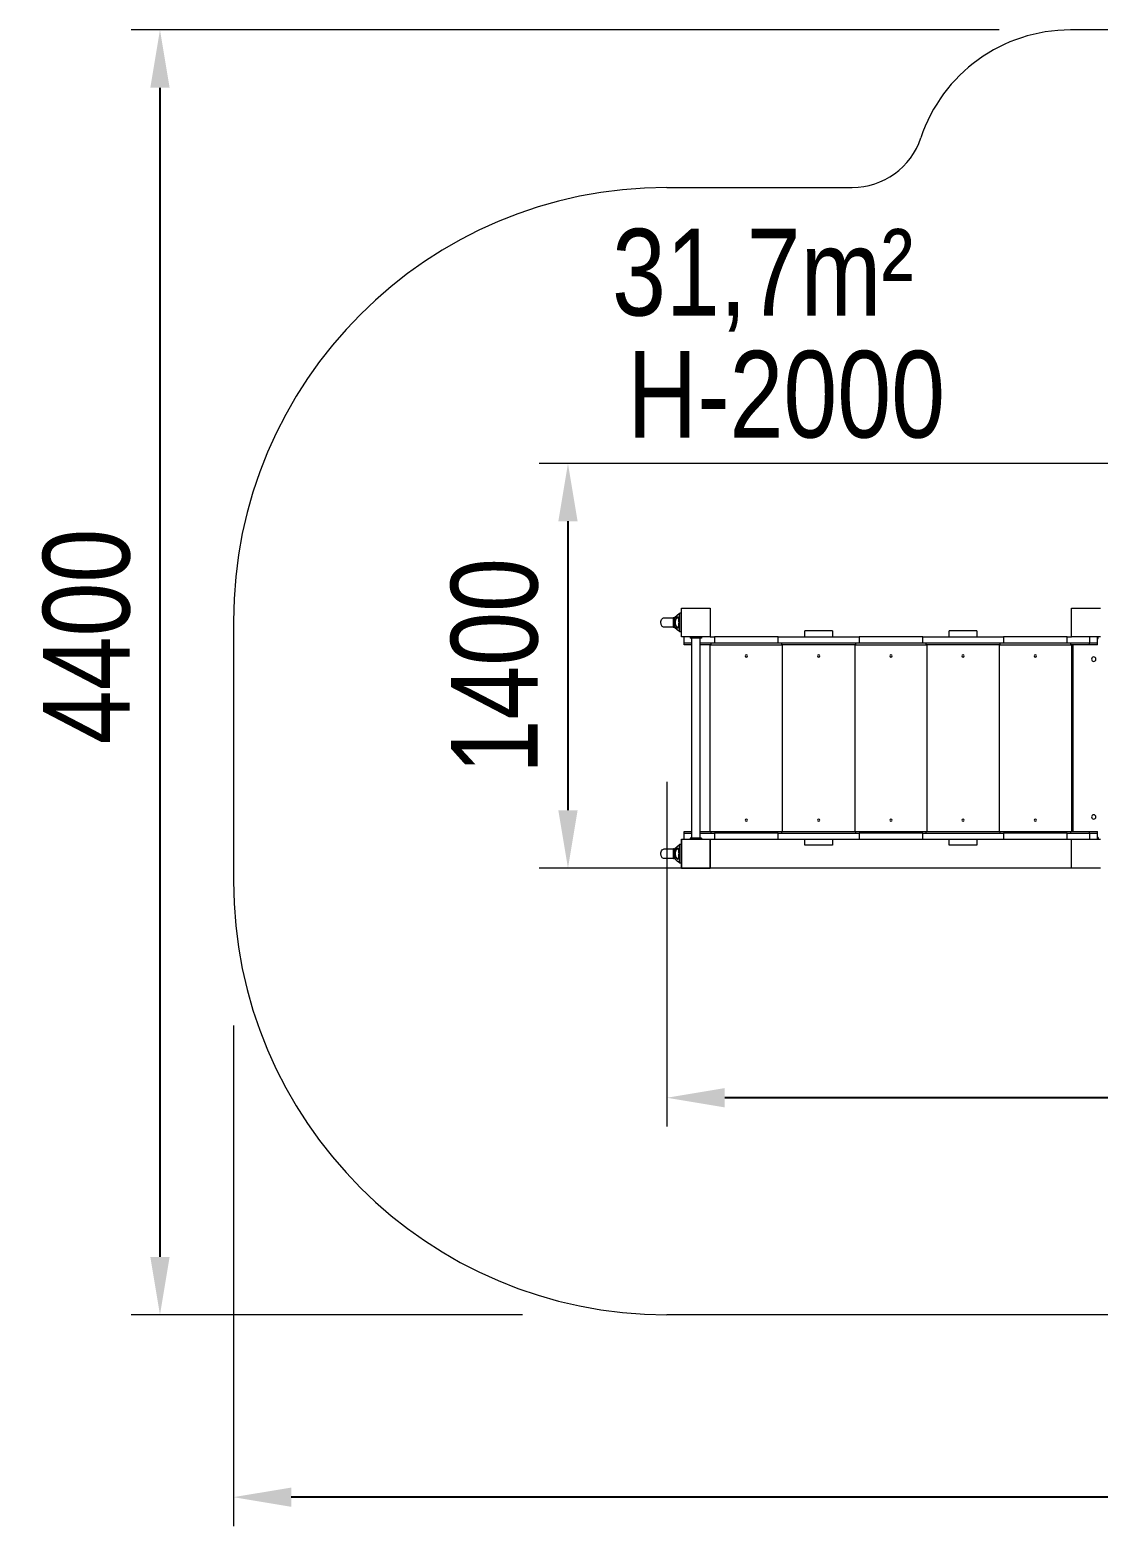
# Model space of a CAD drawing. Header units: millimetres. Extents: x -4375 to 4179, y -2869 to 2308.
# Drawn here: x -4375 to -679, y -2869 to 2308 of the extents above; entities that cross this region are included whole.
import ezdxf

# ---------------------------------------------------------------- set-up
doc = ezdxf.new("R2010")
doc.units = ezdxf.units.MM
for name, color, linetype in [('DIKOM_ЗОНА', 80, 'Continuous'), ('DIKOM_ОБЪЕКТ', 7, 'Continuous'), ('DIKOM_РАЗМЕР_ЗОНА', 7, 'Continuous'), ('DIKOM_РАЗМЕР_ОБЪЕКТА', 7, 'Continuous')]:
    doc.layers.add(name, color=color, linetype=linetype)
doc.styles.add('style1', font='arial.ttf', dxfattribs={"width": 0.8})
doc.dimstyles.new('1-50', dxfattribs={"dimtxt": 300, "dimasz": 200, "dimexe": 100, "dimexo": 0, "dimgap": 100, "dimtad": 1, "dimtxsty": 'style1', "dimcen": 200, "dimclrd": 7, "dimclre": 7, "dimclrt": 7, "dimadec": 1, "dimazin": 2, "dimtfac": 1, "dimtmove": 0, "dimatfit": 2, "dimfxl": 0, "dimlwd": 25, "dimlwe": 18, "dimarcsym": 0})

# ---------------------------------------------------------------- blocks, each defined once
blk = doc.blocks.new('*D1')
at = {"layer": 'Defpoints', "color": 0, "transparency": 16777216}
for p in [(-2171.2, -294.2), (2178.8, -294.2), (-2171.2, -1386.7)]:
    blk.add_point(p, dxfattribs=at)
at = {"layer": 'DIKOM_РАЗМЕР_ОБЪЕКТА', "color": 7, "lineweight": 18, "transparency": 16777216}
for p, q in [((-2171.2, -294.2), (-2171.2, -1486.7)), ((2178.8, -294.2), (2178.8, -1486.7))]:
    blk.add_line(p, q, dxfattribs=at)
at = {"layer": 'DIKOM_РАЗМЕР_ОБЪЕКТА', "color": 7, "lineweight": 25, "transparency": 16777216}
blk.add_line((1978.8, -1386.7), (-1971.2, -1386.7), dxfattribs=at)
at = {"layer": 'DIKOM_РАЗМЕР_ОБЪЕКТА', "color": 7, "transparency": 16777216}
for points in [[(-1971.2, -1353.4), (-1971.2, -1420.1), (-2171.2, -1386.7)], [(1978.8, -1353.4), (1978.8, -1420.1), (2178.8, -1386.7)]]:
    blk.add_solid(points, dxfattribs=at)
at = {"layer": 'DIKOM_РАЗМЕР_ОБЪЕКТА', "color": 7, "transparency": 16777216, "insert": (-21.2, -1133.5), "char_height": 300, "attachment_point": 5, "style": 'style1'}
blk.add_mtext('4350', dxfattribs=at)
blk = doc.blocks.new('*D2')
at = {"layer": 'Defpoints', "color": 0, "transparency": 16777216}
for p in [(607.3, 807.7), (-2513.6, -592.3), (-721.2, -592.3)]:
    blk.add_point(p, dxfattribs=at)
at = {"layer": 'DIKOM_РАЗМЕР_ОБЪЕКТА', "color": 7, "lineweight": 18, "transparency": 16777216}
for p, q in [((607.3, 807.7), (-2613.6, 807.7)), ((-721.2, -592.3), (-2613.6, -592.3))]:
    blk.add_line(p, q, dxfattribs=at)
at = {"layer": 'DIKOM_РАЗМЕР_ОБЪЕКТА', "color": 7, "lineweight": 25, "transparency": 16777216}
blk.add_line((-2513.6, 607.7), (-2513.6, -392.3), dxfattribs=at)
at = {"layer": 'DIKOM_РАЗМЕР_ОБЪЕКТА', "color": 7, "transparency": 16777216}
for points in [[(-2546.9, 607.7), (-2480.3, 607.7), (-2513.6, 807.7)], [(-2546.9, -392.3), (-2480.3, -392.3), (-2513.6, -592.3)]]:
    blk.add_solid(points, dxfattribs=at)
at = {"layer": 'DIKOM_РАЗМЕР_ОБЪЕКТА', "color": 7, "transparency": 16777216, "insert": (-2766.8, 107.7), "char_height": 300, "attachment_point": 5, "rotation": 90, "style": 'style1'}
blk.add_mtext('1400', dxfattribs=at)
blk = doc.blocks.new('*D3')
at = {"layer": 'Defpoints', "color": 0, "transparency": 16777216}
for p in [(4178.8, -187.3), (-3671.2, -1137.3), (-3671.2, -2768.6)]:
    blk.add_point(p, dxfattribs=at)
at = {"layer": 'DIKOM_РАЗМЕР_ЗОНА', "color": 7, "lineweight": 18, "transparency": 16777216}
for p, q in [((4178.8, -187.3), (4178.8, -2868.6)), ((-3671.2, -1137.3), (-3671.2, -2868.6))]:
    blk.add_line(p, q, dxfattribs=at)
at = {"layer": 'DIKOM_РАЗМЕР_ЗОНА', "color": 7, "lineweight": 25, "transparency": 16777216}
blk.add_line((3978.8, -2768.6), (-3471.2, -2768.6), dxfattribs=at)
at = {"layer": 'DIKOM_РАЗМЕР_ЗОНА', "color": 7, "transparency": 16777216}
for points in [[(-3471.2, -2735.3), (-3471.2, -2801.9), (-3671.2, -2768.6)], [(3978.8, -2735.3), (3978.8, -2801.9), (4178.8, -2768.6)]]:
    blk.add_solid(points, dxfattribs=at)
at = {"layer": 'DIKOM_РАЗМЕР_ЗОНА', "color": 7, "transparency": 16777216, "insert": (253.8, -2515.4), "char_height": 300, "attachment_point": 5, "style": 'style1'}
blk.add_mtext('7850', dxfattribs=at)
blk = doc.blocks.new('*D0')
at = {"layer": 'Defpoints', "color": 0, "transparency": 16777216}
for p in [(-1021.4, 2307.7), (-3925.4, -2137.3), (-2671.2, -2137.3)]:
    blk.add_point(p, dxfattribs=at)
at = {"layer": 'DIKOM_РАЗМЕР_ЗОНА', "color": 7, "lineweight": 18, "transparency": 16777216}
for p, q in [((-1021.4, 2307.7), (-4025.4, 2307.7)), ((-2671.2, -2137.3), (-4025.4, -2137.3))]:
    blk.add_line(p, q, dxfattribs=at)
at = {"layer": 'DIKOM_РАЗМЕР_ЗОНА', "color": 7, "lineweight": 25, "transparency": 16777216}
blk.add_line((-3925.4, 2107.7), (-3925.4, -1937.3), dxfattribs=at)
at = {"layer": 'DIKOM_РАЗМЕР_ЗОНА', "color": 7, "transparency": 16777216}
for points in [[(-3958.8, 2107.7), (-3892.1, 2107.7), (-3925.4, 2307.7)], [(-3958.8, -1937.3), (-3892.1, -1937.3), (-3925.4, -2137.3)]]:
    blk.add_solid(points, dxfattribs=at)
at = {"layer": 'DIKOM_РАЗМЕР_ЗОНА', "color": 7, "transparency": 16777216, "insert": (-4178.6, 209.1), "char_height": 300, "attachment_point": 5, "rotation": 90, "style": 'style1'}
blk.add_mtext('4400', dxfattribs=at)

msp = doc.modelspace()

# ---------------------------------------------------------------- linework, layer by layer
at = {"layer": 'DIKOM_ЗОНА', "color": 3, "lineweight": 15}
for p, q in [((1832.286, 2307.671), (-775.183, 2307.671)), ((-2171.182, 1762.668), (-1529.854, 1762.668)), ((-3671.182, 262.668), (-3671.182, -637.332)), ((3178.818, -2137.332), (-2171.182, -2137.332))]:
    msp.add_line(p, q, dxfattribs=at)
for centre, radius, start, end in [((-775.183, 1762.668), 545.003, 90, 161.67152), ((-1529.854, 2012.668), 250, 270, 341.67152), ((-2171.182, 262.668), 1500, 90, 180), ((-2171.182, -637.332), 1500, 180, 270)]:
    msp.add_arc(centre, radius, start, end, dxfattribs=at)
at = {"layer": 'DIKOM_ОБЪЕКТ', "color": 7, "linetype": 'Continuous', "lineweight": 15}
for p, q in [((-2181.219, 274.168), (-2148.948, 274.168)), ((-2132.091, 274.668), (-2132.405, 274.652)), ((-2130.988, 274.399), (-2132.091, 274.668)), ((-2127.7, 289.438), (-2127.689, 289.451)), ((-2124.344, 290.668), (-2121.719, 290.668)), ((-2121.719, 290.668), (-2121.719, 257.668)), ((-2121.219, 307.668), (-2021.219, 307.668)), ((-2121.219, 207.668), (-2121.219, 307.668)), ((-2021.219, 307.668), (-2021.219, 207.668)), ((-771.219, 307.668), (-671.219, 307.668)), ((-771.219, 207.668), (-771.219, 307.668)), ((-2148.942, 241.168), (-2181.219, 241.168)), ((-2132.384, 240.683), (-2132.088, 240.668)), ((-2132.088, 240.668), (-2130.985, 240.937)), ((-2124.339, 224.668), (-2124.341, 224.668)), ((-2121.719, 224.668), (-2124.339, 224.668)), ((-2121.719, 257.668), (-2121.719, 224.668)), ((-2021.219, 207.668), (-2121.219, 207.668)), ((-2111.219, 186.668), (-2111.219, 207.668)), ((-2091.219, 207.668), (-2091.219, 203.668)), ((-2051.219, 207.668), (-2051.219, 203.668)), ((-2021.219, 207.668), (-2006.468, 207.668)), ((-2006.468, 207.668), (-2006.468, 186.668)), ((-1785.969, 207.668), (-2006.468, 207.668)), ((-1785.969, 186.668), (-1785.969, 207.668)), ((-1785.969, 207.668), (-1506.468, 207.668)), ((-1694.219, 207.668), (-1694.219, 228.668)), ((-1598.219, 228.668), (-1694.219, 228.668)), ((-1598.219, 228.668), (-1598.219, 207.668)), ((-1506.468, 207.668), (-1506.468, 186.668)), ((-1285.969, 207.668), (-1506.468, 207.668)), ((-1285.969, 207.668), (-1006.468, 207.668)), ((-1285.969, 186.668), (-1285.969, 207.668)), ((-1194.219, 207.668), (-1194.219, 228.668)), ((-1098.219, 228.668), (-1194.219, 228.668)), ((-1098.219, 228.668), (-1098.219, 207.668)), ((-1006.468, 207.668), (-1006.468, 186.668)), ((-785.969, 207.668), (-1006.468, 207.668)), ((-785.969, 186.668), (-785.969, 207.668)), ((-785.969, 207.668), (-771.219, 207.668)), ((-671.219, 207.668), (-771.219, 207.668)), ((-708.094, 186.668), (-708.094, 207.668)), ((-681.219, 186.668), (-681.219, 207.668)), ((-679.219, 201.668), (-679.219, 207.668)), ((-2111.219, 186.668), (-2084.719, 186.668)), ((-2111.219, 180.668), (-2111.219, 186.668)), ((-2084.719, 180.668), (-2111.219, 180.668)), ((-2051.219, 203.668), (-2091.219, 203.668)), ((-2084.719, -488.332), (-2084.719, 203.668)), ((-2057.719, 203.668), (-2057.719, -488.332)), ((-2057.719, 186.668), (-2006.468, 186.668)), ((-2018.89, 180.668), (-2057.719, 180.668)), ((-2021.219, -465.332), (-2021.219, 180.668)), ((-2018.89, 186.668), (-2018.89, 180.668)), ((-2018.89, 180.668), (-1773.547, 180.668)), ((-2006.468, 186.668), (-1785.969, 186.668)), ((-1785.969, 186.668), (-1506.468, 186.668)), ((-1773.547, 180.668), (-1773.547, 186.668)), ((-1518.89, 180.668), (-1773.547, 180.668)), ((-1771.219, -465.332), (-1771.219, 180.668)), ((-1521.219, 180.668), (-1521.219, -465.332)), ((-1518.89, 186.668), (-1518.89, 180.668)), ((-1518.89, 180.668), (-1273.547, 180.668)), ((-1506.468, 186.668), (-1285.969, 186.668)), ((-1285.969, 186.668), (-1006.468, 186.668)), ((-1273.547, 180.668), (-1273.547, 186.668)), ((-1018.89, 180.668), (-1273.547, 180.668)), ((-1271.219, -465.332), (-1271.219, 180.668)), ((-1021.219, 180.668), (-1021.219, -465.332)), ((-1018.89, 186.668), (-1018.89, 180.668)), ((-1018.89, 180.668), (-773.547, 180.668)), ((-1006.468, 186.668), (-785.969, 186.668)), ((-785.969, 186.668), (-708.094, 186.668)), ((-773.547, 180.668), (-773.547, 186.668)), ((-708.858, 180.668), (-773.547, 180.668)), ((-771.219, 180.668), (-771.219, -465.332)), ((-765.219, -465.332), (-765.219, 180.668)), ((-708.858, 180.668), (-708.858, 186.668)), ((-681.219, 180.668), (-708.858, 180.668)), ((-708.094, 186.668), (-681.219, 186.668)), ((-681.219, 201.668), (-679.219, 201.668)), ((-681.219, 180.668), (-681.219, 186.668)), ((-2111.219, -471.332), (-2111.219, -465.332)), ((-2111.219, -465.332), (-2084.719, -465.332)), ((-2057.719, -465.332), (-2018.89, -465.332)), ((-2018.89, -465.332), (-1773.547, -465.332)), ((-2018.89, -465.332), (-2018.89, -471.332)), ((-1773.547, -465.332), (-1518.89, -465.332)), ((-1773.547, -471.332), (-1773.547, -465.332)), ((-1518.89, -465.332), (-1273.547, -465.332)), ((-1518.89, -465.332), (-1518.89, -471.332)), ((-1273.547, -465.332), (-1018.89, -465.332)), ((-1273.547, -471.332), (-1273.547, -465.332)), ((-1018.89, -465.332), (-773.547, -465.332)), ((-1018.89, -465.332), (-1018.89, -471.332)), ((-773.547, -465.332), (-708.858, -465.332)), ((-773.547, -471.332), (-773.547, -465.332)), ((-708.858, -465.332), (-681.219, -465.332)), ((-708.858, -471.332), (-708.858, -465.332)), ((-681.219, -471.332), (-681.219, -465.332)), ((-2127.7, -510.562), (-2127.689, -510.549)), ((-2124.344, -509.332), (-2121.719, -509.332)), ((-2121.719, -509.332), (-2121.719, -542.332)), ((-2121.219, -492.332), (-2121.219, -592.332)), ((-2121.219, -492.332), (-2021.219, -492.332)), ((-2121.219, -592.332), (-2121.219, -492.332)), ((-2111.219, -492.332), (-2111.219, -471.332)), ((-2111.219, -471.332), (-2084.719, -471.332)), ((-2091.219, -488.332), (-2091.219, -492.332)), ((-2051.219, -488.332), (-2091.219, -488.332)), ((-2057.719, -471.332), (-2006.468, -471.332)), ((-2051.219, -488.332), (-2051.219, -492.332)), ((-2021.219, -592.332), (-2021.219, -492.332)), ((-2021.219, -492.332), (-2006.468, -492.332)), ((-2021.219, -492.332), (-2021.219, -592.332)), ((-2006.468, -471.332), (-2006.468, -492.332)), ((-1785.969, -471.332), (-2006.468, -471.332)), ((-2006.468, -492.332), (-1785.969, -492.332)), ((-1785.969, -492.332), (-1785.969, -471.332)), ((-1785.969, -471.332), (-1506.468, -471.332)), ((-1785.969, -492.332), (-1506.468, -492.332)), ((-1694.219, -513.332), (-1694.219, -492.332)), ((-1598.219, -513.332), (-1694.219, -513.332)), ((-1598.219, -492.332), (-1598.219, -513.332)), ((-1506.468, -471.332), (-1506.468, -492.332)), ((-1285.969, -471.332), (-1506.468, -471.332)), ((-1506.468, -492.332), (-1285.969, -492.332)), ((-1285.969, -471.332), (-1006.468, -471.332)), ((-1285.969, -492.332), (-1285.969, -471.332)), ((-1285.969, -492.332), (-1006.468, -492.332)), ((-1194.219, -513.332), (-1194.219, -492.332)), ((-1098.219, -513.332), (-1194.219, -513.332)), ((-1098.219, -492.332), (-1098.219, -513.332)), ((-1006.468, -471.332), (-1006.468, -492.332)), ((-785.969, -471.332), (-1006.468, -471.332)), ((-1006.468, -492.332), (-785.969, -492.332)), ((-785.969, -492.332), (-785.969, -471.332)), ((-785.969, -471.332), (-708.094, -471.332)), ((-785.969, -492.332), (-771.219, -492.332)), ((-771.219, -492.332), (-671.219, -492.332)), ((-771.219, -592.332), (-771.219, -492.332)), ((-708.094, -492.332), (-708.094, -471.332)), ((-708.094, -471.332), (-681.219, -471.332)), ((-681.219, -492.332), (-681.219, -471.332)), ((-679.219, -486.332), (-681.219, -486.332)), ((-679.219, -486.332), (-679.219, -492.332)), ((-2181.219, -525.832), (-2148.948, -525.832)), ((-2148.942, -558.832), (-2181.219, -558.832)), ((-2132.091, -525.332), (-2132.405, -525.348)), ((-2132.384, -559.317), (-2132.088, -559.332)), ((-2130.988, -525.601), (-2132.091, -525.332)), ((-2132.088, -559.332), (-2130.985, -559.063)), ((-2121.719, -542.332), (-2121.719, -575.332)), ((-2124.339, -575.332), (-2124.341, -575.332)), ((-2121.719, -575.332), (-2124.339, -575.332)), ((-2121.219, -592.332), (-2021.219, -592.332)), ((-2021.219, -592.332), (-2121.219, -592.332)), ((-671.219, -592.332), (-771.219, -592.332))]:
    msp.add_line(p, q, dxfattribs=at)
at = {"layer": 'DIKOM_ОБЪЕКТ', "color": 7, "linetype": 'Continuous', "lineweight": 15, "flags": 128}
for points in [[(-2181.219, 241.168), (-2183.218, 241.443), (-2185.26, 242.322), (-2187.192, 243.813), (-2188.864, 245.805), (-2190.174, 248.087), (-2191.096, 250.405), (-2191.671, 252.528), (-2192.038, 254.686), (-2192.217, 257.417), (-2192.038, 260.647), (-2191.334, 264.153), (-2190.016, 267.574), (-2188.133, 270.501), (-2185.874, 272.618), (-2183.493, 273.812), (-2181.219, 274.168)], [(-2148.963, 274.168), (-2149.183, 273.97), (-2149.345, 273.363), (-2149.445, 272.329), (-2149.498, 270.859), (-2149.522, 268.96), (-2149.534, 266.695), (-2149.541, 264.122), (-2149.545, 261.355)], [(-2149.545, 261.355), (-2149.498, 257.669), (-2149.544, 253.984)], [(-2148.996, 274.168), (-2146.498, 274.571), (-2144.153, 275.87)], [(-2144.685, 253.22), (-2144.996, 257.67), (-2144.686, 262.121)], [(-2144.686, 262.121), (-2143.907, 265.354), (-2142.795, 268.271), (-2141.434, 270.84), (-2139.945, 273), (-2138.395, 274.766), (-2136.884, 276.093), (-2135.457, 276.963), (-2134.167, 277.332)], [(-2144.686, 262.121), (-2144.656, 265.664), (-2144.603, 268.912), (-2144.523, 271.663), (-2144.416, 273.771), (-2144.3, 275.135), (-2144.205, 275.772), (-2144.184, 275.781)], [(-2144.215, 275.819), (-2135.51, 282.998), (-2127.691, 289.453)], [(-2132.405, 274.652), (-2133.384, 274.427), (-2134.431, 273.954), (-2135.592, 273.211), (-2136.462, 272.522), (-2137.348, 271.71), (-2138.229, 270.784), (-2139.087, 269.749), (-2140.224, 268.119), (-2141.197, 266.375), (-2142.021, 264.453), (-2142.538, 262.824), (-2142.909, 261.173), (-2143.221, 257.669), (-2143.142, 255.91), (-2142.907, 254.16), (-2142.536, 252.508), (-2142.017, 250.878), (-2141.187, 248.947), (-2140.208, 247.198), (-2139.069, 245.568), (-2138.391, 244.741), (-2137.728, 244.014), (-2136.866, 243.173), (-2136.245, 242.635), (-2135.56, 242.106), (-2133.895, 241.116), (-2132.384, 240.683)], [(-2134.167, 277.332), (-2132.854, 277.079), (-2131.776, 276.059), (-2130.917, 274.276), (-2130.264, 271.803), (-2129.786, 268.718), (-2129.464, 265.153), (-2129.283, 261.283), (-2129.232, 257.237)], [(-2131.457, 241.139), (-2131.463, 241.2), (-2131.355, 241.395), (-2130.868, 242.561), (-2130.448, 244.105), (-2130.09, 246.045), (-2129.796, 248.403), (-2129.575, 251.147), (-2129.432, 254.304), (-2129.384, 257.772), (-2129.447, 261.461), (-2129.618, 264.822), (-2129.866, 267.568), (-2130.153, 269.675), (-2130.481, 271.366), (-2130.88, 272.802), (-2131.105, 273.402), (-2131.281, 273.829), (-2131.24, 274.042)], [(-2127.501, 257.27), (-2127.501, 258.569), (-2127.503, 260.776), (-2127.511, 263.86), (-2127.529, 267.717), (-2127.548, 270.67), (-2127.575, 273.857), (-2127.612, 277.13), (-2127.645, 279.594), (-2127.683, 281.976), (-2127.697, 282.734), (-2127.71, 283.47), (-2127.724, 284.182), (-2127.737, 284.869), (-2127.75, 285.527), (-2127.762, 286.151), (-2127.788, 287.79), (-2127.781, 288.893), (-2127.77, 289.082), (-2127.756, 289.234), (-2127.737, 289.347), (-2127.713, 289.422), (-2127.7, 289.438)], [(-2127.705, 289.439), (-2126.106, 290.359), (-2124.17, 290.668)], [(-2124.351, 290.631), (-2124.253, 290.642), (-2124.058, 290.374), (-2123.804, 289.434), (-2123.582, 287.795), (-2123.467, 286.479), (-2123.362, 284.886), (-2123.267, 283.007), (-2123.144, 279.646), (-2123.044, 275.646), (-2122.996, 272.987), (-2122.957, 270.162), (-2122.926, 267.193), (-2122.896, 262.521), (-2122.885, 257.668)], [(-2149.544, 253.984), (-2149.539, 251.217), (-2149.532, 248.641), (-2149.521, 246.389), (-2149.496, 244.496), (-2149.441, 243.017), (-2149.337, 241.977), (-2149.174, 241.37), (-2148.955, 241.168)], [(-2144.152, 239.475), (-2146.492, 240.767), (-2148.986, 241.168)], [(-2134.146, 238.003), (-2135.432, 238.363), (-2136.847, 239.219), (-2138.369, 240.548), (-2139.914, 242.303), (-2141.422, 244.481), (-2142.783, 247.046), (-2143.905, 249.982), (-2144.685, 253.22)], [(-2144.181, 239.517), (-2144.203, 239.564), (-2144.257, 239.867), (-2144.294, 240.155), (-2144.346, 240.657), (-2144.379, 241.045), (-2144.411, 241.483), (-2144.439, 241.937), (-2144.465, 242.403), (-2144.488, 242.871), (-2144.568, 245.067), (-2144.626, 247.661), (-2144.662, 250.252), (-2144.685, 253.22)], [(-2127.723, 225.913), (-2135.51, 232.357), (-2144.191, 239.506)], [(-2129.232, 257.237), (-2129.305, 253.326), (-2129.503, 249.596), (-2129.837, 246.184), (-2130.319, 243.257), (-2130.974, 240.898), (-2131.818, 239.215), (-2132.872, 238.247), (-2134.146, 238.003)], [(-2127.688, 225.967), (-2127.735, 225.98), (-2127.786, 226.627), (-2127.784, 227.846), (-2127.754, 229.586), (-2127.711, 231.83), (-2127.664, 234.531), (-2127.619, 237.634), (-2127.579, 241.117), (-2127.546, 244.87), (-2127.522, 248.883), (-2127.506, 253.029), (-2127.501, 257.27)], [(-2124.164, 224.668), (-2126.106, 224.979), (-2127.703, 225.896)], [(-2122.885, 257.668), (-2122.895, 252.873), (-2122.924, 248.224), (-2122.974, 243.815), (-2123.043, 239.728), (-2123.106, 236.992), (-2123.18, 234.534), (-2123.265, 232.36), (-2123.411, 229.637), (-2123.581, 227.547), (-2123.724, 226.372), (-2123.883, 225.515), (-2124.056, 224.962), (-2124.344, 224.681)], [(-2144.215, -524.181), (-2135.51, -517.002), (-2127.691, -510.547)], [(-2127.501, -542.73), (-2127.501, -541.431), (-2127.503, -539.224), (-2127.511, -536.14), (-2127.529, -532.283), (-2127.548, -529.33), (-2127.575, -526.143), (-2127.612, -522.87), (-2127.645, -520.406), (-2127.683, -518.024), (-2127.697, -517.266), (-2127.71, -516.53), (-2127.724, -515.818), (-2127.737, -515.131), (-2127.75, -514.473), (-2127.762, -513.849), (-2127.788, -512.21), (-2127.781, -511.107), (-2127.77, -510.918), (-2127.756, -510.766), (-2127.737, -510.653), (-2127.713, -510.578), (-2127.7, -510.562)], [(-2127.705, -510.561), (-2126.106, -509.641), (-2124.17, -509.332)], [(-2124.351, -509.369), (-2124.253, -509.358), (-2124.058, -509.626), (-2123.804, -510.566), (-2123.582, -512.205), (-2123.467, -513.521), (-2123.362, -515.114), (-2123.267, -516.993), (-2123.144, -520.354), (-2123.044, -524.354), (-2122.996, -527.013), (-2122.957, -529.838), (-2122.926, -532.807), (-2122.896, -537.479), (-2122.885, -542.332)], [(-2181.219, -558.832), (-2183.218, -558.557), (-2185.26, -557.678), (-2187.192, -556.187), (-2188.864, -554.195), (-2190.174, -551.913), (-2191.096, -549.595), (-2191.671, -547.472), (-2192.038, -545.314), (-2192.217, -542.583), (-2192.038, -539.353), (-2191.334, -535.847), (-2190.016, -532.426), (-2188.133, -529.499), (-2185.874, -527.382), (-2183.493, -526.188), (-2181.219, -525.832)], [(-2148.963, -525.832), (-2149.183, -526.03), (-2149.345, -526.637), (-2149.445, -527.671), (-2149.498, -529.141), (-2149.522, -531.04), (-2149.534, -533.305), (-2149.541, -535.878), (-2149.545, -538.645)], [(-2149.545, -538.645), (-2149.498, -542.331), (-2149.544, -546.016)], [(-2149.544, -546.016), (-2149.539, -548.783), (-2149.532, -551.359), (-2149.521, -553.611), (-2149.496, -555.504), (-2149.441, -556.983), (-2149.337, -558.023), (-2149.174, -558.63), (-2148.955, -558.832)], [(-2148.996, -525.832), (-2146.498, -525.429), (-2144.153, -524.13)], [(-2144.152, -560.525), (-2146.492, -559.233), (-2148.986, -558.832)], [(-2144.685, -546.78), (-2144.996, -542.33), (-2144.686, -537.879)], [(-2144.686, -537.879), (-2143.907, -534.646), (-2142.795, -531.729), (-2141.434, -529.16), (-2139.945, -527), (-2138.395, -525.234), (-2136.884, -523.907), (-2135.457, -523.037), (-2134.167, -522.668)], [(-2144.686, -537.879), (-2144.656, -534.336), (-2144.603, -531.088), (-2144.523, -528.337), (-2144.416, -526.229), (-2144.3, -524.865), (-2144.205, -524.228), (-2144.184, -524.219)], [(-2134.146, -561.997), (-2135.432, -561.637), (-2136.847, -560.781), (-2138.369, -559.452), (-2139.914, -557.697), (-2141.422, -555.519), (-2142.783, -552.954), (-2143.905, -550.018), (-2144.685, -546.78)], [(-2144.181, -560.483), (-2144.203, -560.436), (-2144.257, -560.133), (-2144.294, -559.845), (-2144.346, -559.343), (-2144.379, -558.955), (-2144.411, -558.517), (-2144.439, -558.063), (-2144.465, -557.597), (-2144.488, -557.129), (-2144.568, -554.933), (-2144.626, -552.339), (-2144.662, -549.748), (-2144.685, -546.78)], [(-2127.723, -574.087), (-2135.51, -567.643), (-2144.191, -560.494)], [(-2132.405, -525.348), (-2133.384, -525.573), (-2134.431, -526.046), (-2135.592, -526.789), (-2136.462, -527.478), (-2137.348, -528.29), (-2138.229, -529.216), (-2139.087, -530.251), (-2140.224, -531.881), (-2141.197, -533.625), (-2142.021, -535.547), (-2142.538, -537.176), (-2142.909, -538.827), (-2143.221, -542.331), (-2143.142, -544.09), (-2142.907, -545.84), (-2142.536, -547.492), (-2142.017, -549.122), (-2141.187, -551.053), (-2140.208, -552.802), (-2139.069, -554.432), (-2138.391, -555.259), (-2137.728, -555.986), (-2136.866, -556.827), (-2136.245, -557.365), (-2135.56, -557.894), (-2133.895, -558.884), (-2132.384, -559.317)], [(-2134.167, -522.668), (-2132.854, -522.921), (-2131.776, -523.941), (-2130.917, -525.724), (-2130.264, -528.197), (-2129.786, -531.282), (-2129.464, -534.847), (-2129.283, -538.717), (-2129.232, -542.763)], [(-2129.232, -542.763), (-2129.305, -546.674), (-2129.503, -550.404), (-2129.837, -553.816), (-2130.319, -556.743), (-2130.974, -559.102), (-2131.818, -560.785), (-2132.872, -561.753), (-2134.146, -561.997)], [(-2131.457, -558.861), (-2131.463, -558.8), (-2131.355, -558.605), (-2130.868, -557.439), (-2130.448, -555.895), (-2130.09, -553.955), (-2129.796, -551.597), (-2129.575, -548.853), (-2129.432, -545.696), (-2129.384, -542.228), (-2129.447, -538.539), (-2129.618, -535.178), (-2129.866, -532.432), (-2130.153, -530.325), (-2130.481, -528.634), (-2130.88, -527.198), (-2131.105, -526.598), (-2131.281, -526.171), (-2131.24, -525.958)], [(-2127.688, -574.033), (-2127.735, -574.02), (-2127.786, -573.373), (-2127.784, -572.154), (-2127.754, -570.414), (-2127.711, -568.17), (-2127.664, -565.469), (-2127.619, -562.366), (-2127.579, -558.883), (-2127.546, -555.13), (-2127.522, -551.117), (-2127.506, -546.971), (-2127.501, -542.73)], [(-2122.885, -542.332), (-2122.895, -547.127), (-2122.924, -551.776), (-2122.974, -556.185), (-2123.043, -560.272), (-2123.106, -563.008), (-2123.18, -565.466), (-2123.265, -567.64), (-2123.411, -570.363), (-2123.581, -572.453), (-2123.724, -573.628), (-2123.883, -574.485), (-2124.056, -575.038), (-2124.344, -575.319)], [(-2124.164, -575.332), (-2126.106, -575.021), (-2127.703, -574.104)]]:
    msp.add_lwpolyline(points, dxfattribs=at)
at = {"layer": 'DIKOM_ОБЪЕКТ', "color": 7, "linetype": 'Continuous', "lineweight": 15, "extrusion": (3.50743e-16, -3.53706e-15, -1)}
for centre in [(1896.219, 141.668), (1896.219, -426.332)]:
    msp.add_circle(centre, 4, dxfattribs=at)
at = {"layer": 'DIKOM_ОБЪЕКТ', "color": 7, "linetype": 'Continuous', "lineweight": 15, "extrusion": (1.83881e-16, -3.54699e-15, -1)}
for centre in [(1646.219, 141.668), (1646.219, -426.332)]:
    msp.add_circle(centre, 4, dxfattribs=at)
at = {"layer": 'DIKOM_ОБЪЕКТ', "color": 7, "linetype": 'Continuous', "lineweight": 15, "extrusion": (-2.48156e-31, -3.68705e-15, -1)}
for centre in [(1396.219, 141.668), (1396.219, -426.332)]:
    msp.add_circle(centre, 4, dxfattribs=at)
at = {"layer": 'DIKOM_ОБЪЕКТ', "color": 7, "linetype": 'Continuous', "lineweight": 15, "extrusion": (-1.87153e-18, -3.51964e-15, -1)}
for centre in [(1146.219, 141.668), (1146.219, -426.332)]:
    msp.add_circle(centre, 4, dxfattribs=at)
at = {"layer": 'DIKOM_ОБЪЕКТ', "color": 7, "linetype": 'Continuous', "lineweight": 15, "extrusion": (3.12781e-17, -3.5657e-15, -1)}
for centre in [(896.219, 141.668), (896.219, -426.332)]:
    msp.add_circle(centre, 4, dxfattribs=at)
at = {"layer": 'DIKOM_ОБЪЕКТ', "color": 7, "linetype": 'Continuous', "lineweight": 15, "extrusion": (2.76751e-16, -3.49148e-15, -1)}
for centre in [(694.219, 130.668), (694.219, -415.332)]:
    msp.add_circle(centre, 7.5, dxfattribs=at)
at = {"layer": 'DIKOM_ОБЪЕКТ', "color": 7, "linetype": 'Continuous', "lineweight": 15}
for centre, radius, start, end in [((-2150.084, 281.516), 20.169, 271.529285, 285.523773), ((-2132.251, 276.653), 2.032, 160.505136, 265.657854), ((-2121.719, 290.168), 0.5, 0, 90), ((-2150.078, 233.794), 20.197, 74.512774, 88.484395), ((-2132.232, 238.683), 2.03, 94.271466, 199.56096), ((-2121.719, 225.168), 0.5, 270, 0), ((-2121.719, -509.832), 0.5, 0, 90), ((-2150.084, -518.484), 20.169, 271.529285, 285.523773), ((-2150.078, -566.206), 20.197, 74.512774, 88.484395), ((-2132.251, -523.347), 2.032, 160.505136, 265.657854), ((-2132.232, -561.317), 2.03, 94.271466, 199.56096), ((-2121.719, -574.832), 0.5, 270, 0)]:
    msp.add_arc(centre, radius, start, end, dxfattribs=at)

# ---------------------------------------------------------------- texts
at = {"layer": 'DIKOM_РАЗМЕР_ОБЪЕКТА', "insert": (-2361.139, 1619.567), "char_height": 300, "attachment_point": 1, "style": 'style1'}
msp.add_mtext_dynamic_manual_height_columns('31,7m²', width=1188.00862, gutter_width=20, heights=[0], dxfattribs=at)
at = {"layer": 'DIKOM_РАЗМЕР_ОБЪЕКТА', "insert": (-2308.297, 1197.406), "char_height": 300, "width": 300, "attachment_point": 1, "style": 'style1'}
msp.add_mtext('H-2000', dxfattribs=at)

# ---------------------------------------------------------------- dimensions: what is measured, and where the dimension line sits
at = {"layer": 'DIKOM_РАЗМЕР_ЗОНА'}
dim = msp.add_linear_dim(base=(-3925.422, -2137.332), p1=(-1021.448, 2307.671), p2=(-2671.182, -2137.332), angle=270, text='4400', dimstyle='1-50', dxfattribs=at)
dim.commit()
dim.dimension.update_dxf_attribs({"geometry": '*D0', "text_midpoint": (-3925.422, 209.063), "dimtype": 160})
dim = msp.add_linear_dim(base=(-3671.182, -2768.598), p1=(4178.818, -187.332), p2=(-3671.182, -1137.332), dimstyle='1-50', dxfattribs=at)
dim.commit()
dim.dimension.update_dxf_attribs({"geometry": '*D3', "text_midpoint": (253.818, -2768.598), "dimtype": 160})
at = {"layer": 'DIKOM_РАЗМЕР_ОБЪЕКТА'}
dim = msp.add_linear_dim(base=(-2513.603, -592.332), p1=(607.28, 807.671), p2=(-721.219, -592.332), angle=90, dimstyle='1-50', dxfattribs=at)
dim.commit()
dim.dimension.update_dxf_attribs({"geometry": '*D2', "text_midpoint": (-2513.603, 107.67), "dimtype": 160})
dim = msp.add_linear_dim(base=(-2171.182, -1386.741), p1=(2178.818, -294.213), p2=(-2171.182, -294.213), dimstyle='1-50', dxfattribs=at)
dim.commit()
dim.dimension.update_dxf_attribs({"geometry": '*D1', "text_midpoint": (-21.182, -1386.741), "dimtype": 160})

doc.saveas('drawing.dxf')
